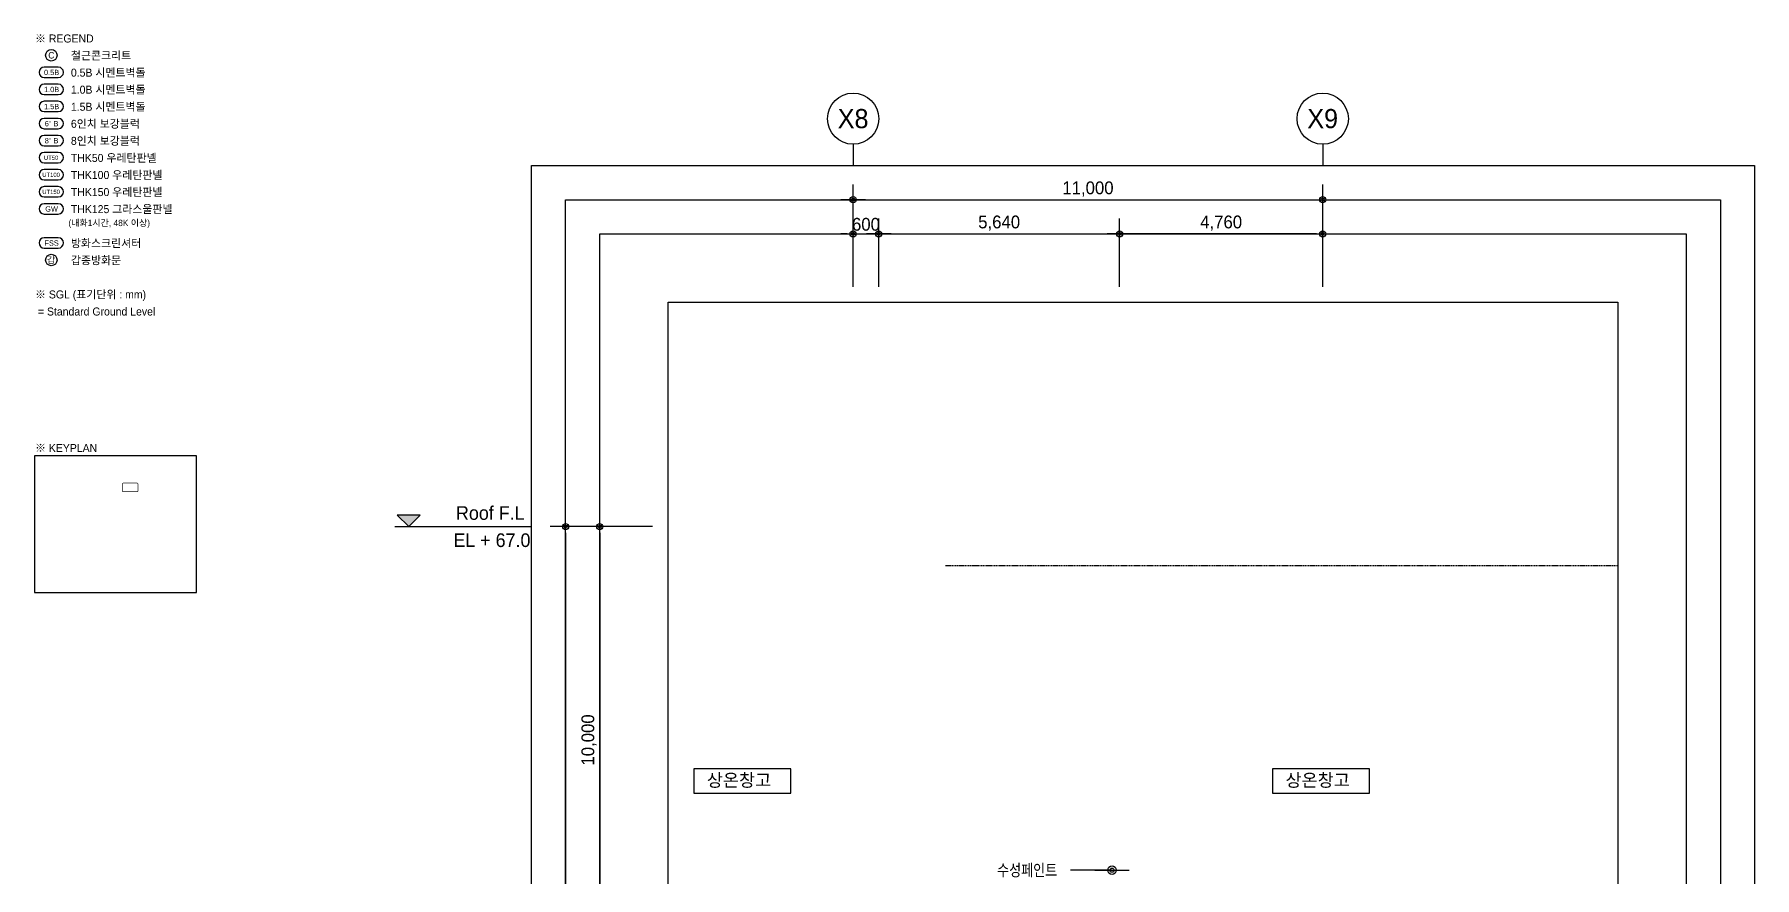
# Model space of a CAD drawing. Header units: millimetres. Extents: x 252711992 to 505989238, y 504776675 to 1009617600.
# Drawn here: x 253042292 to 253082587, y 504811327 to 504831094 of the extents above; entities that cross this region are included whole.
import ezdxf
from ezdxf.enums import TextEntityAlignment as Align

# ---------------------------------------------------------------- set-up
doc = ezdxf.new("R2010")
doc.units = ezdxf.units.MM
doc.linetypes.add('DASHEDX2', pattern=[38.1, 25.4, -12.7])
doc.linetypes.add('사무실2종$0$ACAD_ISO04W100', pattern=[30, 24, -3, 0, -3])
for name, color, linetype in [('$ZCDB_AUDIT_GENERATED_600D18', 7, 'Continuous'), ('4A.TEC ELE 4', 9, 'Continuous'), ('4A.TEC TEXT', 7, 'Continuous'), ('4A.TEC TEXT 2', 3, 'Continuous'), ('4A.TEC 심볼', 7, 'Continuous'), ('TEXT', 7, 'Continuous'), ('㈜SE&C TEXT', 7, 'Continuous'), ('㈜SE&C 심볼', 7, 'Continuous')]:
    doc.layers.add(name, color=color, linetype=linetype)
doc.layers.add('DEFPOINT', color=135, linetype='Continuous', plot=False)
doc.styles.add('ARTINT-A1.$0$돋움', font='')
doc.styles.add('GHS', font='malgun.ttf')
doc.styles.add('나눔고딕', font='')
doc.styles.add('돋움', font='')
doc.styles.add('울릉도L', font='')
doc.styles.get('ARTINT-A1.$0$돋움').set_extended_font_data('Dotum')
doc.styles.get('나눔고딕').set_extended_font_data('Dotum')
doc.styles.get('돋움').set_extended_font_data('Dotum')
doc.styles.get('울릉도L').set_extended_font_data('Dotum')
doc.dimstyles.new('DIM_600(외부치수)', dxfattribs={"dimscale": 400, "dimtxt": 3.3, "dimasz": 1, "dimexe": 2, "dimexo": 2, "dimgap": 1, "dimtad": 1, "dimdec": 0, "dimdsep": 46, "dimlunit": 6, "dimtxsty": '나눔고딕', "dimblk1": 'DIMDOT', "dimblk2": 'DIMDOT', "dimsah": 1, "dimcen": 2.5, "dimdle": 1.5, "dimclrd": 8, "dimclre": 8, "dimclrt": 3, "dimadec": 0, "dimazin": 0, "dimtfac": 1, "dimtdec": 0, "dimtix": 1, "dimtmove": 2, "dimatfit": 3, "dimldrblk": 'DIMDOT', "dimfxl": 1, "dimtvp": 1, "dimtolj": 1, "dimtzin": 0, "dimarcsym": 0})
doc.dimstyles.new('DIM_80(외부치수)', dxfattribs={"dimscale": 40, "dimtxt": 3.3, "dimasz": 1, "dimexe": 2, "dimexo": 2, "dimgap": 1, "dimtad": 1, "dimdec": 0, "dimdsep": 46, "dimlunit": 6, "dimtxsty": '돋움', "dimblk1": 'DIMDOT', "dimblk2": 'DIMDOT', "dimsah": 1, "dimcen": 2.5, "dimdle": 1.5, "dimclrd": 1, "dimclre": 7, "dimclrt": 2, "dimadec": 0, "dimazin": 0, "dimtfac": 1, "dimtdec": 0, "dimtix": 1, "dimtmove": 2, "dimatfit": 3, "dimldrblk": 'DIMDOT', "dimfxl": 1, "dimtvp": 1, "dimtolj": 1, "dimtzin": 0, "dimarcsym": 0})

# ---------------------------------------------------------------- blocks, each defined once
blk = doc.blocks.new('DIMDOT')
at = {"color": 0}
blk.add_line((-2, 0), (2, 0), dxfattribs=at)
for radius in [0.5, 0.25]:
    blk.add_circle((0, 0), radius, dxfattribs=at)
blk = doc.blocks.new('*D176')
at = {"layer": '$ZCDB_AUDIT_GENERATED_600D18', "color": 8, "lineweight": -2, "transparency": 16777216}
for p, q in [((253056774, 504819554), (253054374, 504819554)), ((253054734, 504819410), (253054734, 504788698)), ((253056774, 504788554), (253054374, 504788554))]:
    blk.add_line(p, q, dxfattribs=at)
at = {"layer": 'Defpoints', "color": 0, "transparency": 16777216}
for p in [(253057134, 504819554, -43462), (253054734, 504788554), (253057134, 504788554, 8378)]:
    blk.add_point(p, dxfattribs=at)
at = {"layer": '$ZCDB_AUDIT_GENERATED_600D18', "color": 8, "lineweight": -2, "transparency": 16777216, "xscale": 144, "yscale": 144, "zscale": 144}
for p, rotation in [((253054734, 504819554), 90), ((253054734, 504788554), 270)]:
    blk.add_blockref('DIMDOT', p, dxfattribs=dict(at, rotation=rotation))
at = {"layer": '$ZCDB_AUDIT_GENERATED_600D18', "color": 3, "transparency": 16777216, "insert": (253054483, 504804054), "char_height": 300, "attachment_point": 5, "rotation": 90, "style": '나눔고딕'}
blk.add_mtext('\\A1;31,000', dxfattribs=at)
blk = doc.blocks.new('*D182')
at = {"layer": '$ZCDB_AUDIT_GENERATED_600D18', "color": 8, "lineweight": -2, "transparency": 16777216}
for p, q in [((253056774, 504819554), (253055174, 504819554)), ((253055534, 504819410), (253055534, 504809698)), ((253056774, 504809554), (253055174, 504809554))]:
    blk.add_line(p, q, dxfattribs=at)
at = {"layer": 'Defpoints', "color": 0, "transparency": 16777216}
for p in [(253057134, 504819554, -12609), (253055534, 504809554), (253057134, 504809554, 4114)]:
    blk.add_point(p, dxfattribs=at)
at = {"layer": '$ZCDB_AUDIT_GENERATED_600D18', "color": 8, "lineweight": -2, "transparency": 16777216, "xscale": 144, "yscale": 144, "zscale": 144}
for p, rotation in [((253055534, 504819554), 90), ((253055534, 504809554), 270)]:
    blk.add_blockref('DIMDOT', p, dxfattribs=dict(at, rotation=rotation))
at = {"layer": '$ZCDB_AUDIT_GENERATED_600D18', "color": 3, "transparency": 16777216, "insert": (253055283, 504814554), "char_height": 300, "attachment_point": 5, "rotation": 90, "style": '나눔고딕'}
blk.add_mtext('\\A1;10,000', dxfattribs=at)
blk = doc.blocks.new('*D184')
at = {"layer": '$ZCDB_AUDIT_GENERATED_600D18', "color": 8, "lineweight": -2, "transparency": 16777216}
for p, q in [((253061471, 504825178), (253061471, 504827578)), ((253072471, 504825178), (253072471, 504827578)), ((253061615, 504827218), (253072327, 504827218))]:
    blk.add_line(p, q, dxfattribs=at)
at = {"layer": 'Defpoints', "color": 0, "transparency": 16777216}
for p in [(253072471, 504827218), (253061471, 504824818), (253072471, 504824818, 0)]:
    blk.add_point(p, dxfattribs=at)
at = {"layer": '$ZCDB_AUDIT_GENERATED_600D18', "color": 8, "lineweight": -2, "transparency": 16777216, "xscale": 144, "yscale": 144, "zscale": 144, "rotation": 180}
blk.add_blockref('DIMDOT', (253061471, 504827218), dxfattribs=at)
at = {"layer": '$ZCDB_AUDIT_GENERATED_600D18', "color": 8, "lineweight": -2, "transparency": 16777216, "xscale": 144, "yscale": 144, "zscale": 144}
blk.add_blockref('DIMDOT', (253072471, 504827218), dxfattribs=at)
at = {"layer": '$ZCDB_AUDIT_GENERATED_600D18', "color": 3, "transparency": 16777216, "insert": (253066971, 504827469), "char_height": 300, "attachment_point": 5, "style": '나눔고딕'}
blk.add_mtext('\\A1;11,000', dxfattribs=at)
blk = doc.blocks.new('*D185')
at = {"layer": '$ZCDB_AUDIT_GENERATED_600D18', "color": 8, "lineweight": -2, "transparency": 16777216}
for p, q in [((253061471, 504825178), (253061471, 504826778)), ((253062071, 504825178), (253062071, 504826778)), ((253061327, 504826418), (253061183, 504826418)), ((253061471, 504826418), (253062071, 504826418)), ((253062215, 504826418), (253062359, 504826418))]:
    blk.add_line(p, q, dxfattribs=at)
at = {"layer": 'Defpoints', "color": 0, "transparency": 16777216}
for p in [(253062071, 504826418), (253061471, 504824818, -2940), (253062071, 504824818, 1145)]:
    blk.add_point(p, dxfattribs=at)
at = {"layer": '$ZCDB_AUDIT_GENERATED_600D18', "color": 8, "lineweight": -2, "transparency": 16777216, "xscale": 144, "yscale": 144, "zscale": 144}
blk.add_blockref('DIMDOT', (253061471, 504826418), dxfattribs=at)
at = {"layer": '$ZCDB_AUDIT_GENERATED_600D18', "color": 8, "lineweight": -2, "transparency": 16777216, "xscale": 144, "yscale": 144, "zscale": 144, "rotation": 180}
blk.add_blockref('DIMDOT', (253062071, 504826418), dxfattribs=at)
at = {"layer": '$ZCDB_AUDIT_GENERATED_600D18', "color": 3, "transparency": 16777216, "insert": (253061771, 504826640), "char_height": 300, "attachment_point": 5, "style": '나눔고딕'}
blk.add_mtext('\\A1;600', dxfattribs=at)
blk = doc.blocks.new('ccs122')
at = {"layer": '4A.TEC 심볼'}
blk.add_line((0, 8), (0, 3), dxfattribs=at)
blk.add_circle((0, 14), 6, dxfattribs=at)
at = {"layer": '4A.TEC TEXT 2', "color": 3, "style": 'GHS'}
blk.add_attdef('NO', text='', height=4.5, dxfattribs=at).set_placement((-0.01, 14.02), align=Align.MIDDLE_CENTER)
blk = doc.blocks.new('*D186')
at = {"layer": '$ZCDB_AUDIT_GENERATED_600D18', "color": 8, "lineweight": -2, "transparency": 16777216}
for p, q in [((253067711, 504825178), (253067711, 504826778)), ((253072471, 504825178), (253072471, 504826778)), ((253072327, 504826418), (253067855, 504826418))]:
    blk.add_line(p, q, dxfattribs=at)
at = {"layer": 'Defpoints', "color": 0, "transparency": 16777216}
for p in [(253067711, 504826418), (253067711, 504824818, -5669), (253072471, 504824818, -6672)]:
    blk.add_point(p, dxfattribs=at)
at = {"layer": '$ZCDB_AUDIT_GENERATED_600D18', "color": 8, "lineweight": -2, "transparency": 16777216, "xscale": 144, "yscale": 144, "zscale": 144, "rotation": 180}
blk.add_blockref('DIMDOT', (253067711, 504826418), dxfattribs=at)
at = {"layer": '$ZCDB_AUDIT_GENERATED_600D18', "color": 8, "lineweight": -2, "transparency": 16777216, "xscale": 144, "yscale": 144, "zscale": 144}
blk.add_blockref('DIMDOT', (253072471, 504826418), dxfattribs=at)
at = {"layer": '$ZCDB_AUDIT_GENERATED_600D18', "color": 3, "transparency": 16777216, "insert": (253070091, 504826669), "char_height": 300, "attachment_point": 5, "style": '나눔고딕'}
blk.add_mtext('\\A1;4,760', dxfattribs=at)
blk = doc.blocks.new('*D174')
at = {"layer": '$ZCDB_AUDIT_GENERATED_600D18', "color": 8, "lineweight": -2, "transparency": 16777216}
for p, q in [((253062071, 504825178), (253062071, 504826778)), ((253067711, 504825178), (253067711, 504826778)), ((253062215, 504826418), (253067567, 504826418))]:
    blk.add_line(p, q, dxfattribs=at)
at = {"layer": 'Defpoints', "color": 0, "transparency": 16777216}
for p in [(253067711, 504826418), (253062071, 504824818, 1145), (253067711, 504824818, -5669)]:
    blk.add_point(p, dxfattribs=at)
at = {"layer": '$ZCDB_AUDIT_GENERATED_600D18', "color": 8, "lineweight": -2, "transparency": 16777216, "xscale": 144, "yscale": 144, "zscale": 144, "rotation": 180}
blk.add_blockref('DIMDOT', (253062071, 504826418), dxfattribs=at)
at = {"layer": '$ZCDB_AUDIT_GENERATED_600D18', "color": 8, "lineweight": -2, "transparency": 16777216, "xscale": 144, "yscale": 144, "zscale": 144}
blk.add_blockref('DIMDOT', (253067711, 504826418), dxfattribs=at)
at = {"layer": '$ZCDB_AUDIT_GENERATED_600D18', "color": 3, "transparency": 16777216, "insert": (253064891, 504826669), "char_height": 300, "attachment_point": 5, "style": '나눔고딕'}
blk.add_mtext('\\A1;5,640', dxfattribs=at)
blk = doc.blocks.new('A$Ccf7108a0')
at = {"layer": '4A.TEC TEXT', "style": '돋움', "width": 0.8}
blk.add_text('수성페인트', height=280, dxfattribs=at).set_placement((31, 215), align=Align.MIDDLE_LEFT)
at = {"layer": '㈜SE&C TEXT', "color": 1}
blk.add_leader([(2721, 215, 0), (1745, 215)], dimstyle='DIM_80(외부치수)', override={"dimasz": 5, "dimtad": 0}, dxfattribs=at)

msp = doc.modelspace()

# ---------------------------------------------------------------- hatches: boundary and pattern name
at = {"layer": '㈜SE&C 심볼'}
msp.add_hatch(color=256, dxfattribs=at).paths.add_polyline_path([(253050792.11, 504819820.82), (253051058.97, 504819553.96), (253051325.83, 504819820.82)])

# ---------------------------------------------------------------- linework, layer by layer
at = {"layer": '4A.TEC 심볼'}
for points in [[(253042852.08, 504830325.48), (253042522.86, 504830325.48, 1), (253042522.86, 504830083.07), (253042852.08, 504830083.07, 1)], [(253042852.08, 504829925.48), (253042522.86, 504829925.48, 1), (253042522.86, 504829683.07), (253042852.08, 504829683.07, 1)], [(253042852.08, 504829525.48), (253042522.86, 504829525.48, 1), (253042522.86, 504829283.07), (253042852.08, 504829283.07, 1)], [(253042852.08, 504829125.48), (253042522.86, 504829125.48, 1), (253042522.86, 504828883.07), (253042852.08, 504828883.07, 1)], [(253042852.08, 504828725.48), (253042522.86, 504828725.48, 1), (253042522.86, 504828483.07), (253042852.08, 504828483.07, 1)], [(253042852.08, 504828325.48), (253042522.86, 504828325.48, 1), (253042522.86, 504828083.07), (253042852.08, 504828083.07, 1)], [(253042852.08, 504827925.48), (253042522.86, 504827925.48, 1), (253042522.86, 504827683.07), (253042852.08, 504827683.07, 1)], [(253042852.08, 504827525.48), (253042522.86, 504827525.48, 1), (253042522.86, 504827283.07), (253042852.08, 504827283.07, 1)], [(253042852.08, 504827125.48), (253042522.86, 504827125.48, 1), (253042522.86, 504826883.07), (253042852.08, 504826883.07, 1)], [(253042852.08, 504826325.48), (253042522.86, 504826325.48, 1), (253042522.86, 504826083.07), (253042852.08, 504826083.07, 1)]]:
    msp.add_lwpolyline(points, format="xyb", close=True, dxfattribs=at)
for centre in [(253042687.47, 504830604.27), (253042687.47, 504825804.27)]:
    msp.add_circle(centre, 134.66, dxfattribs=at)
at = {"layer": 'DEFPOINT'}
for points in [[(253053933.68, 504776996.25), (253053933.68, 504828017.81), (253082587.24, 504828017.81), (253082587.24, 504776996.25)], [(253054733.68, 504776996.25), (253054733.68, 504827217.81), (253081787.24, 504827217.81), (253081787.24, 504776996.25)], [(253055533.68, 504776996.25), (253055533.68, 504826417.81), (253080987.24, 504826417.81), (253080987.24, 504776996.25)]]:
    msp.add_lwpolyline(points, dxfattribs=at)
msp.add_lwpolyline([(253057133.68, 504824817.81), (253079387.24, 504824817.81), (253079387.24, 504776996.25), (253057133.68, 504776996.25)], close=True, dxfattribs=at)
at = {"layer": 'TEXT', "color": 251, "linetype": 'DASHEDX2'}
msp.add_line((253063630.54, 504818644.87, 7817.06), (253079387.24, 504818644.87, 7817.06), dxfattribs=at)
at = {"layer": 'TEXT'}
for points in [[(253057739.77, 504813308.8), (253060008.49, 504813308.8), (253060008.49, 504813875.47), (253057739.77, 504813875.47)], [(253071295.35, 504813308.8), (253073564.06, 504813308.8), (253073564.06, 504813875.47), (253071295.35, 504813875.47)]]:
    msp.add_lwpolyline(points, close=True, dxfattribs=at)
at = {"layer": '㈜SE&C 심볼'}
msp.add_line((253050731.39, 504819553.96, -9096.99), (253053933.68, 504819553.96, -9096.99), dxfattribs=at)
at = {"layer": '㈜SE&C 심볼', "elevation": -23779.46}
msp.add_lwpolyline([(253051058.97, 504819553.96), (253051325.83, 504819820.82), (253050792.11, 504819820.82), (253051058.97, 504819553.96)], dxfattribs=at)

# ---------------------------------------------------------------- block references
at = {"layer": '4A.TEC ELE 4'}
msp.add_blockref('A$Ccf7108a0', (253064813.46, 504811286.18, 7817.06), dxfattribs=at)
at = {"layer": '4A.TEC 심볼'}
ref = msp.add_blockref('ccs122', (253061470.54, 504827717.81, 7817.06), dxfattribs=dict(at, xscale=99.99999954993666, yscale=99.99999954993666, zscale=99.99999954993666))
ref.add_attrib('NO', 'X8', dxfattribs={"layer": '0', "color": 3, "height": 450, "style": '울릉도L'}).set_placement((253061469.92, 504829119.6, 7817.06), align=Align.MIDDLE_CENTER)
ref = msp.add_blockref('ccs122', (253072470.54, 504827717.81, 7817.06), dxfattribs=dict(at, xscale=99.99999954993666, yscale=99.99999954993666, zscale=99.99999954993666))
ref.add_attrib('NO', 'X9', dxfattribs={"layer": '0', "color": 3, "height": 450, "style": '울릉도L'}).set_placement((253072469.92, 504829119.6, 7817.06), align=Align.MIDDLE_CENTER)

# ---------------------------------------------------------------- texts
at = {"layer": '4A.TEC TEXT', "style": '돋움'}
for s, p in [('C', (253042687.47, 504830604.27)), ('갑', (253042681.23, 504825806.22))]:
    msp.add_text(s, height=150, dxfattribs=at).set_placement(p, align=Align.MIDDLE_CENTER)
for s, height, p in [('0.5B', 125, (253042694.35, 504830202.35)), ('1.0B', 125, (253042694.35, 504829802.35)), ('1.5B', 125, (253042694.35, 504829402.35)), ('6" B', 125, (253042694.35, 504829002.35)), ('8" B', 125, (253042694.35, 504828602.35)), ('UT50', 100, (253042682.46, 504828202.35)), ('UT100', 100, (253042682.46, 504827802.35)), ('UT150', 100, (253042682.46, 504827402.35)), ('GW', 125, (253042694.35, 504827002.35)), ('FSS', 125, (253042694.35, 504826202.35))]:
    msp.add_text(s, height=height, dxfattribs=at).set_placement(p, align=Align.MIDDLE)
at = {"layer": '4A.TEC TEXT 2', "color": 3, "style": '나눔고딕'}
for s, height, p in [('※ REGEND', 187.5, (253042306.79, 504830847.49)), ('철근콘크리트', 187.5, (253043146.74, 504830447.5)), ('0.5B 시멘트벽돌', 187.5, (253043146.74, 504830047.51)), ('1.0B 시멘트벽돌', 187.5, (253043146.74, 504829647.51)), ('1.5B 시멘트벽돌', 187.5, (253043146.74, 504829247.51)), ('6인치 보강블럭', 187.5, (253043146.74, 504828847.51)), ('8인치 보강블럭', 187.5, (253043146.74, 504828447.51)), ('THK50 우레탄판넬', 187.5, (253043146.74, 504828047.51)), ('THK100 우레탄판넬', 187.5, (253043146.74, 504827647.51)), ('THK150 우레탄판넬', 187.5, (253043146.74, 504827247.51)), ('THK125 그라스울판넬', 187.5, (253043146.74, 504826847.51)), ('(내화1시간, 48K 이상)', 150, (253043088.64, 504826555.15)), ('방화스크린셔터', 187.5, (253043146.74, 504826047.51)), ('갑종방화문', 187.5, (253043146.74, 504825647.51)), ('※ SGL (표기단위 : mm)', 187.5, (253042306.79, 504824847.49)), (' = Standard Ground Level', 187.5, (253042306.79, 504824447.49)), ('※ KEYPLAN', 187.5, (253042306.79, 504821247.49))]:
    msp.add_text(s, height=height, dxfattribs=at).set_placement(p, align=Align.BOTTOM_LEFT)
at = {"layer": 'TEXT', "style": '돋움'}
for p in [(253058044.25, 504813610.46), (253071599.82, 504813610.46)]:
    msp.add_text('상온창고', height=300, dxfattribs=at).set_placement(p, align=Align.MIDDLE_LEFT)
at = {"layer": '㈜SE&C 심볼', "style": 'ARTINT-A1.$0$돋움'}
for s, p in [('Roof F.L', (253053773.56, 504819714.07, -9096.99)), ('EL + 67.0', (253053911.25, 504819076.9, -9096.99))]:
    msp.add_text(s, height=320.229, dxfattribs=at).set_placement(p, align=Align.RIGHT)

# ---------------------------------------------------------------- dimensions: what is measured, and where the dimension line sits
at = {"layer": '$ZCDB_AUDIT_GENERATED_600D18'}
for base, p1, p2, picture, middle in [((253072470.54, 504827217.81, 7817.06), (253061470.54, 504824817.81, 7817.06), (253072470.54, 504824817.81, 7817.06), '*D184', (253066970.54, 504827468.91, 7817.06)), ((253062070.54, 504826417.81, 7817.06), (253061470.54, 504824817.81, 4876.77), (253062070.54, 504824817.81, 8961.87), '*D185', (253061770.54, 504826640.01, 7817.06))]:
    dim = msp.add_linear_dim(base=base, p1=p1, p2=p2, dimstyle='DIM_600(외부치수)', override={"dimscale": 600, "dimtxt": 0.5, "dimasz": 0.24, "dimexe": 0.6, "dimexo": 0.6, "dimgap": 0.12, "dimdec": 1, "dimdle": 0.5}, dxfattribs=at)
    dim.commit()
    dim.dimension.update_dxf_attribs({"geometry": picture, "text_midpoint": middle})
for base, p1, p2, angle, picture, middle in [((253067710.54, 504826417.81, 7817.06), (253062070.54, 504824817.81, 8961.87), (253067710.54, 504824817.81, 2148.16), 0, '*D174', (253064890.54, 504826668.91, 7817.06)), ((253067710.54, 504826417.81, 7817.06), (253072470.54, 504824817.81, 1144.82), (253067710.54, 504824817.81, 2148.16), 180, '*D186', (253070090.54, 504826668.91, 7817.06)), ((253054733.68, 504788553.96, 903.01), (253057133.68, 504819553.96, -42558.53), (253057133.68, 504788553.96, 9280.94), 270, '*D176', (253054482.57, 504804053.96, 903.01)), ((253055533.68, 504809553.96, 903.01), (253057133.68, 504819553.96, -11705.69), (253057133.68, 504809553.96, 5016.72), 270, '*D182', (253055282.57, 504814553.96, 903.01))]:
    dim = msp.add_linear_dim(base=base, p1=p1, p2=p2, angle=angle, dimstyle='DIM_600(외부치수)', override={"dimscale": 600, "dimtxt": 0.5, "dimasz": 0.24, "dimexe": 0.6, "dimexo": 0.6, "dimgap": 0.12, "dimdec": 1, "dimdle": 0.5}, dxfattribs=at)
    dim.commit()
    dim.dimension.update_dxf_attribs({"geometry": picture, "text_midpoint": middle})

# ---------------------------------------------------------------- next in the draw order: wipeouts: each hides what was drawn before it
msp.add_wipeout([(253042291.54, 504821212.29), (253046091.54, 504821212.29), (253046091.54, 504818012.29), (253042291.54, 504818012.29)]).translate(0, 0, 3333.33).dxf.layer = 'DEFPOINT'

# ---------------------------------------------------------------- next in the draw order: linework, layer by layer
at = {"elevation": 3333.33}
msp.add_lwpolyline([(253042291.54, 504818012.29), (253046091.54, 504818012.29), (253046091.54, 504821212.29), (253042291.54, 504821212.29)], close=True, dxfattribs=at)
at = {"color": 10, "linetype": '사무실2종$0$ACAD_ISO04W100', "ltscale": 3, "const_width": 15}
msp.add_lwpolyline([(253044379.49, 504820372.61), (253044690.18, 504820372.61, 0.41421356), (253044720.18, 504820402.61), (253044720.18, 504820545.33, 0.41421356), (253044690.18, 504820575.33), (253044379.49, 504820575.33, 0.41421356), (253044349.49, 504820545.33), (253044349.49, 504820402.61, 0.41421356)], format="xyb", close=True, dxfattribs=at)

doc.saveas('drawing.dxf')
